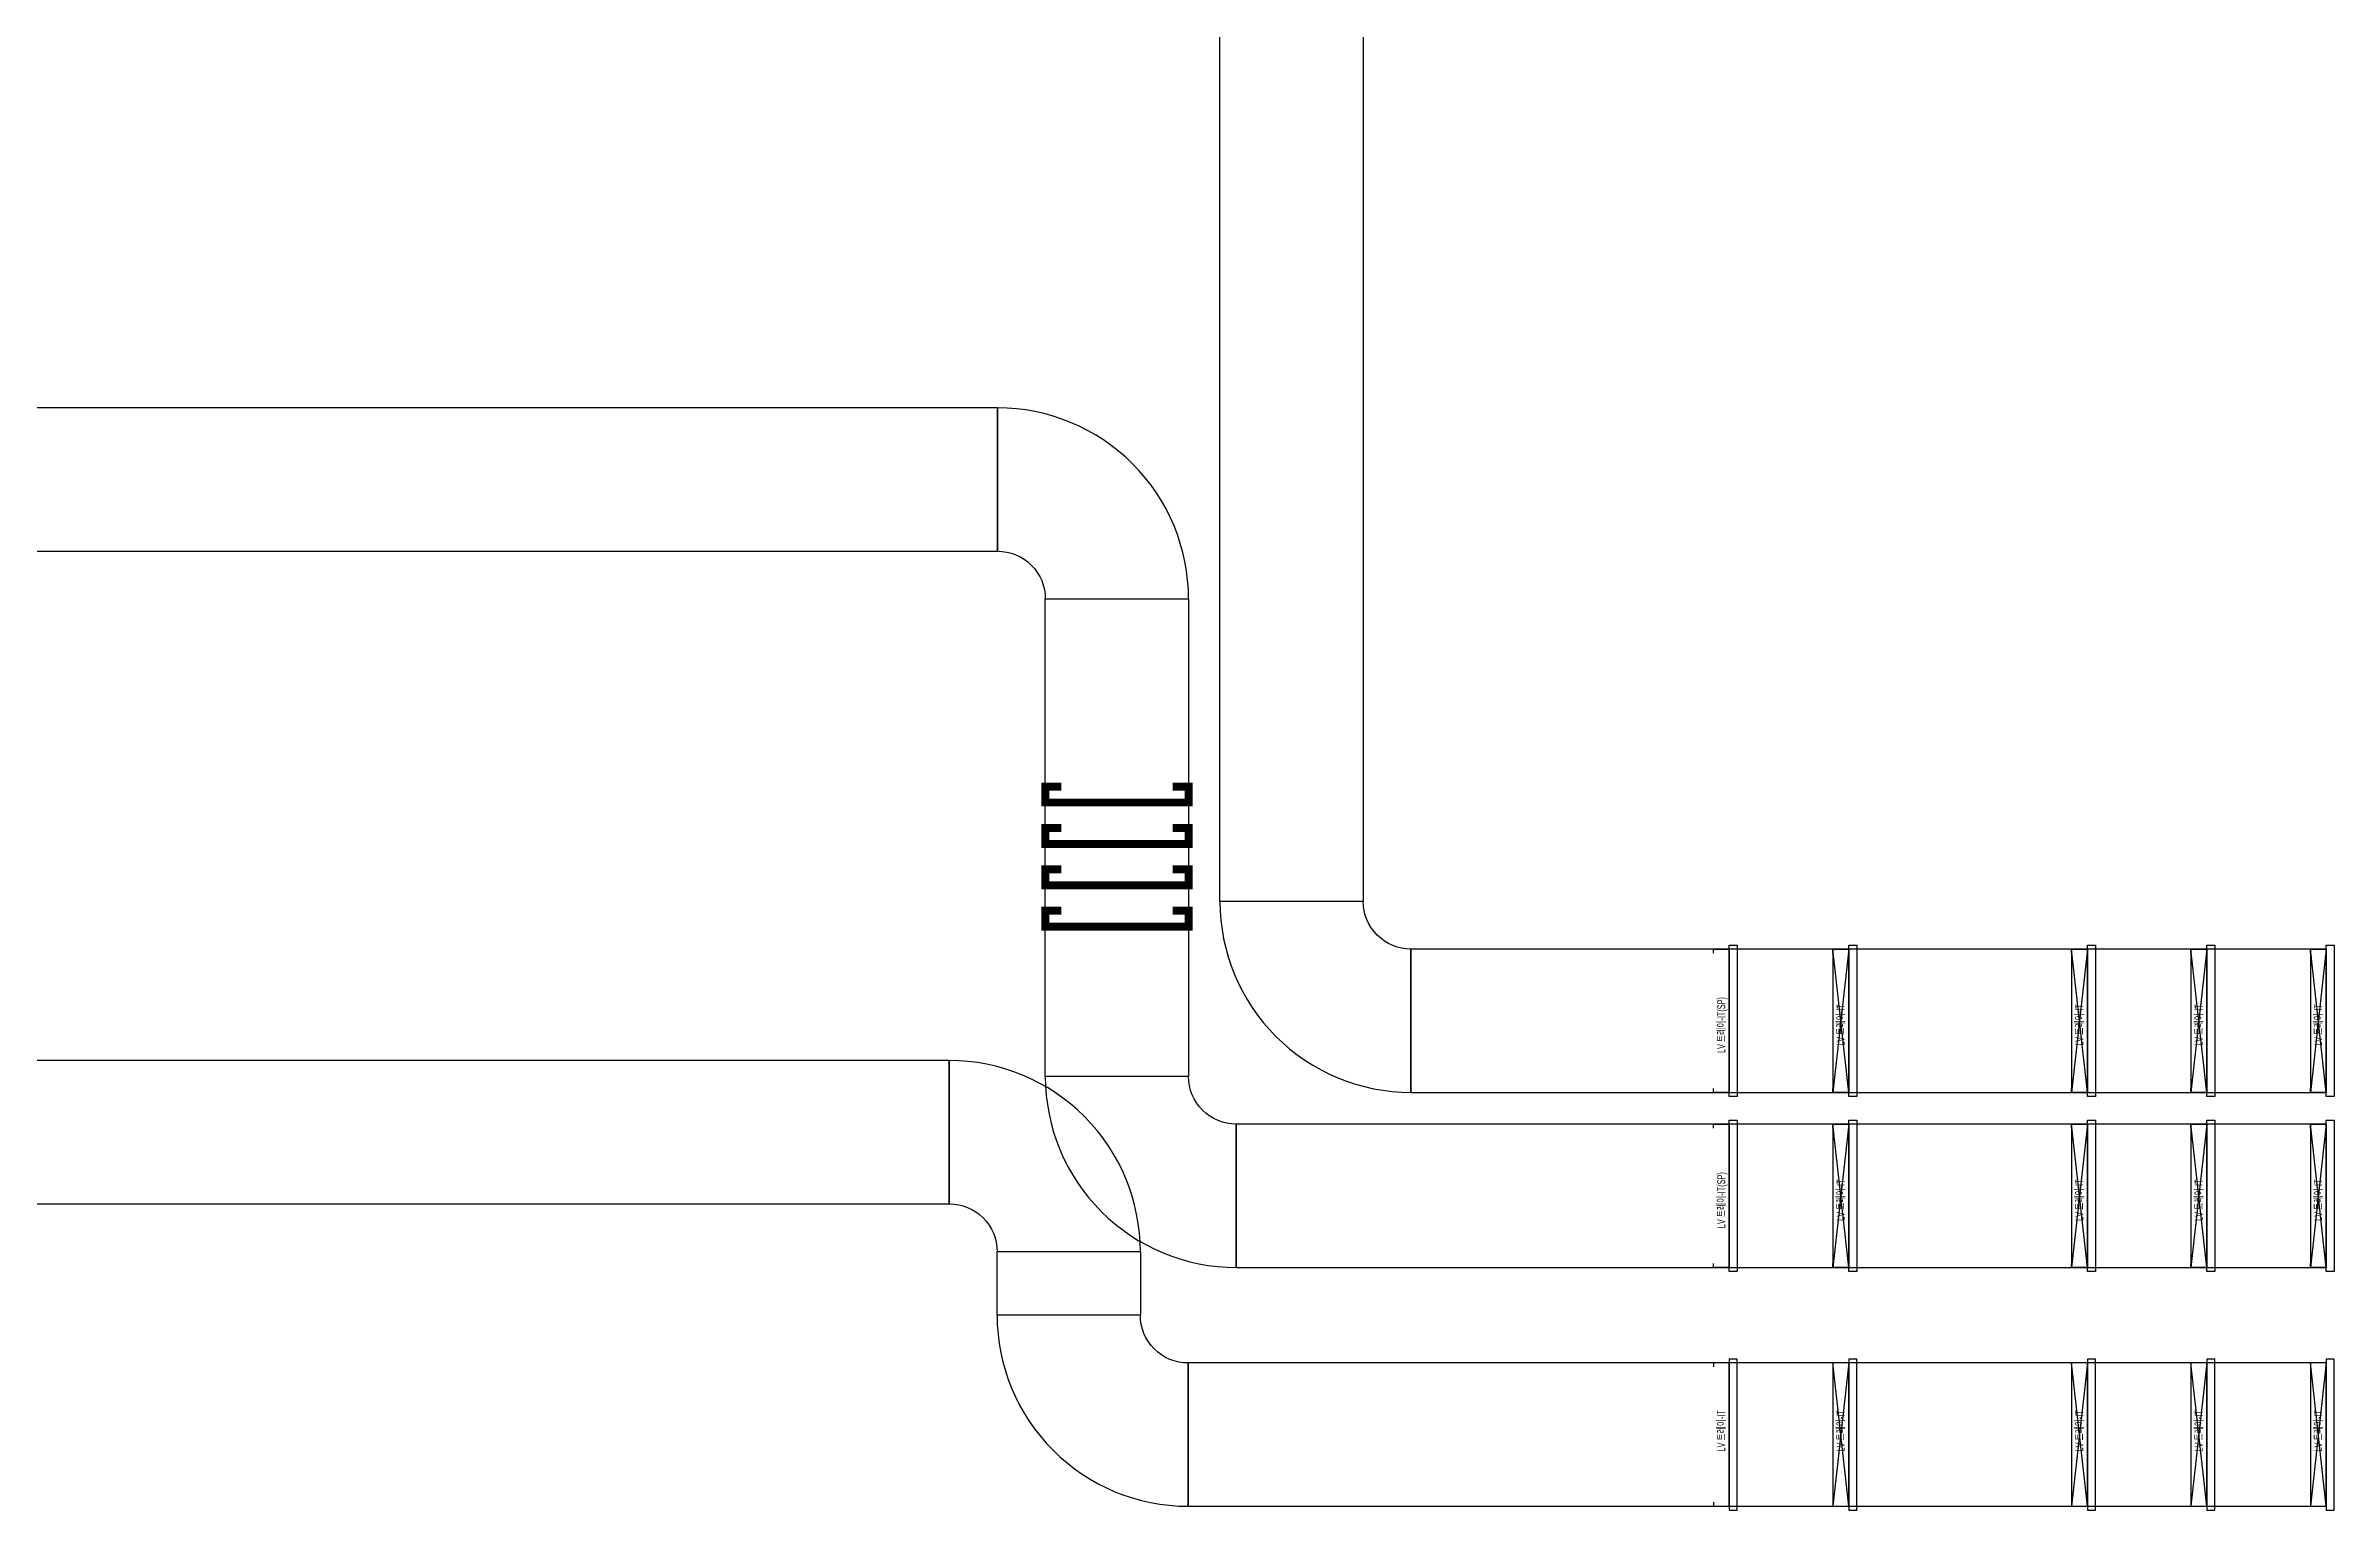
# Model space of a CAD drawing. Header units: millimetres. Extents: x -19577 to 374132, y 182625 to 847314.
# Drawn here: x 336674 to 351050, y 576125 to 585325 of the extents above; entities that cross this region are included whole.
import ezdxf
from ezdxf.enums import TextEntityAlignment as Align

# ---------------------------------------------------------------- set-up
doc = ezdxf.new("R2010")
doc.units = ezdxf.units.MM
doc.header["$LTSCALE"] = 150
doc.layers.add('-----26 Electrical Cable Tray_LV_STSPDU_A', color=181, linetype='Continuous')
doc.layers.add('-----26 Electrical Cable Tray_LV_STSPDU_B', color=41, linetype='Continuous')
doc.styles.add('ELEC', font='Dotum.ttf')

msp = doc.modelspace()

# ---------------------------------------------------------------- linework, layer by layer
at = {"layer": '-----26 Electrical Cable Tray_LV_STSPDU_A', "elevation": 0}
for points in [[(280600, 583050), (280600, 582150), (342653, 582150), (342653, 583050)], [(296800, 583050), (296800, 582150), (342653, 582150), (342653, 583050)], [(310000, 583050), (310000, 582150), (342653, 582150), (342653, 583050)], [(323614, 583050), (323614, 582150), (342653, 582150), (342653, 583050)], [(343853, 578850), (342953, 578850), (342953, 581850), (343853, 581850)], [(343853, 578850), (342953, 578850), (342953, 581850), (343853, 581850)], [(343853, 578850), (342953, 578850), (342953, 581850), (343853, 581850)], [(343853, 578850), (342953, 578850), (342953, 581850), (343853, 581850)], [(343853, 578850), (342953, 578850), (342953, 581850), (343853, 581850)], [(343853, 578850), (342953, 578850), (342953, 581850), (343853, 581850)], [(343853, 578850), (342953, 578850), (342953, 581850), (343853, 581850)], [(343853, 578850), (342953, 578850), (342953, 581850), (343853, 581850)], [(280600, 578950), (280600, 578050), (342350, 578050), (342350, 578950)], [(296800, 578950), (296800, 578050), (342350, 578050), (342350, 578950)], [(310000, 578950), (310000, 578050), (342350, 578050), (342350, 578950)], [(323614, 578950), (323614, 578050), (342350, 578050), (342350, 578950)], [(344153, 578550), (344153, 577650), (349500, 577650), (349500, 578550)], [(344153, 578550), (344153, 577650), (348000, 577650), (348000, 578550)], [(344153, 578550), (344153, 577650), (351000, 577650), (351000, 578550)], [(344153, 578550), (344153, 577650), (348000, 577650), (348000, 578550)], [(344153, 578550), (344153, 577650), (350250, 577650), (350250, 578550)], [(348000, 577650), (348000, 578550), (347900, 578550), (347900, 577650)], [(349500, 577650), (349500, 578550), (349400, 578550), (349400, 577650)], [(350250, 577650), (350250, 578550), (350150, 578550), (350150, 577650)], [(351000, 577650), (351000, 578550), (350900, 578550), (350900, 577650)], [(343550, 577350), (342650, 577350), (342650, 577750), (343550, 577750)], [(343550, 577350), (342650, 577350), (342650, 577750), (343550, 577750)], [(343550, 577350), (342650, 577350), (342650, 577750), (343550, 577750)], [(343550, 577350), (342650, 577350), (342650, 577750), (343550, 577750)], [(343550, 577350), (342650, 577350), (342650, 577750), (343550, 577750)], [(343550, 577350), (342650, 577350), (342650, 577750), (343550, 577750)], [(343550, 577350), (342650, 577350), (342650, 577750), (343550, 577750)], [(343550, 577350), (342650, 577350), (342650, 577750), (343550, 577750)], [(343850, 577050), (343850, 576150), (349500, 576150), (349500, 577050)], [(343850, 577050), (343850, 576150), (348000, 576150), (348000, 577050)], [(343850, 577050), (343850, 576150), (351000, 576150), (351000, 577050)], [(343850, 577050), (343850, 576150), (348000, 576150), (348000, 577050)], [(343850, 577050), (343850, 576150), (350250, 576150), (350250, 577050)], [(348000, 576150), (348000, 577050), (347900, 577050), (347900, 576150)], [(349500, 576150), (349500, 577050), (349400, 577050), (349400, 576150)], [(350250, 576150), (350250, 577050), (350150, 577050), (350150, 576150)], [(351000, 576150), (351000, 577050), (350900, 577050), (350900, 576150)]]:
    msp.add_lwpolyline(points, close=True, dxfattribs=at)
for points in [[(342653, 582150), (342653, 582150, -0.414214), (342953, 581850), (342953, 581850), (343853, 581850, 0.414214), (342653, 583050)], [(342653, 582150), (342653, 582150, -0.414214), (342953, 581850), (342953, 581850), (343853, 581850, 0.414214), (342653, 583050)], [(342653, 582150), (342653, 582150, -0.414214), (342953, 581850), (342953, 581850), (343853, 581850, 0.414214), (342653, 583050)], [(342653, 582150), (342653, 582150, -0.414214), (342953, 581850), (342953, 581850), (343853, 581850, 0.414214), (342653, 583050)], [(342653, 582150), (342653, 582150, -0.414214), (342953, 581850), (342953, 581850), (343853, 581850, 0.414214), (342653, 583050)], [(342653, 582150), (342653, 582150, -0.414214), (342953, 581850), (342953, 581850), (343853, 581850, 0.414214), (342653, 583050)], [(342653, 582150), (342653, 582150, -0.414214), (342953, 581850), (342953, 581850), (343853, 581850, 0.414214), (342653, 583050)], [(342653, 582150), (342653, 582150, -0.414214), (342953, 581850), (342953, 581850), (343853, 581850, 0.414214), (342653, 583050)], [(342350, 578050), (342350, 578050, -0.414214), (342650, 577750), (342650, 577750), (343550, 577750, 0.414214), (342350, 578950)], [(342350, 578050), (342350, 578050, -0.414214), (342650, 577750), (342650, 577750), (343550, 577750, 0.414214), (342350, 578950)], [(342350, 578050), (342350, 578050, -0.414214), (342650, 577750), (342650, 577750), (343550, 577750, 0.414214), (342350, 578950)], [(342350, 578050), (342350, 578050, -0.414214), (342650, 577750), (342650, 577750), (343550, 577750, 0.414214), (342350, 578950)], [(344153, 578550), (344153, 578550, -0.414214), (343853, 578850), (343853, 578850), (342953, 578850, 0.414214), (344153, 577650)], [(344153, 578550), (344153, 578550, -0.414214), (343853, 578850), (343853, 578850), (342953, 578850, 0.414214), (344153, 577650)], [(344153, 578550), (344153, 578550, -0.414214), (343853, 578850), (343853, 578850), (342953, 578850, 0.414214), (344153, 577650)], [(344153, 578550), (344153, 578550, -0.414214), (343853, 578850), (343853, 578850), (342953, 578850, 0.414214), (344153, 577650)], [(343850, 577050), (343850, 577050, -0.414214), (343550, 577350), (343550, 577350), (342650, 577350, 0.414214), (343850, 576150)], [(343850, 577050), (343850, 577050, -0.414214), (343550, 577350), (343550, 577350), (342650, 577350, 0.414214), (343850, 576150)]]:
    msp.add_lwpolyline(points, format="xyb", close=True, dxfattribs=at)
at = {"layer": '-----26 Electrical Cable Tray_LV_STSPDU_A', "ltscale": 7.5, "const_width": 50, "elevation": 0}
for points in [[(343753, 580671), (343853, 580671), (343853, 580571), (342953, 580571), (342953, 580671), (343053, 580671)], [(343753, 580671), (343853, 580671), (343853, 580571), (342953, 580571), (342953, 580671), (343053, 580671)], [(343753, 580411), (343853, 580411), (343853, 580311), (342953, 580311), (342953, 580411), (343053, 580411)], [(343753, 580411), (343853, 580411), (343853, 580311), (342953, 580311), (342953, 580411), (343053, 580411)], [(343753, 580151), (343853, 580151), (343853, 580051), (342953, 580051), (342953, 580151), (343053, 580151)], [(343753, 580151), (343853, 580151), (343853, 580051), (342953, 580051), (342953, 580151), (343053, 580151)], [(343753, 579891), (343853, 579891), (343853, 579791), (342953, 579791), (342953, 579891), (343053, 579891)], [(343753, 579891), (343853, 579891), (343853, 579791), (342953, 579791), (342953, 579891), (343053, 579891)]]:
    msp.add_lwpolyline(points, dxfattribs=at)
at = {"layer": '-----26 Electrical Cable Tray_LV_STSPDU_A', "elevation": 0}
for points in [[(348000, 577650), (347900, 578550)], [(348000, 578550), (347900, 577650)], [(349500, 577650), (349400, 578550)], [(349500, 578550), (349400, 577650)], [(350250, 577650), (350150, 578550)], [(350250, 578550), (350150, 577650)], [(351000, 577650), (350900, 578550)], [(351000, 578550), (350900, 577650)], [(348000, 576150), (347900, 577050)], [(348000, 577050), (347900, 576150)], [(349500, 576150), (349400, 577050)], [(349500, 577050), (349400, 576150)], [(350250, 576150), (350150, 577050)], [(350250, 577050), (350150, 576150)], [(351000, 576150), (350900, 577050)], [(351000, 577050), (350900, 576150)]]:
    msp.add_lwpolyline(points, dxfattribs=at)
at = {"layer": '-----26 Electrical Cable Tray_LV_STSPDU_A'}
msp.add_lwpolyline([(343850, 577050), (343850, 577050, -0.414214), (343550, 577350), (343550, 577350), (342650, 577350, 0.414214), (343850, 576150)], format="xyb", close=True, dxfattribs=at)
msp.add_lwpolyline([(343850, 577050), (343850, 577050, -0.414214), (343550, 577350), (343550, 577350), (342650, 577350, 0.414214), (343850, 576150)], format="xyb", close=True, dxfattribs=at)
at = {"layer": '-----26 Electrical Cable Tray_LV_STSPDU_B', "elevation": 0}
for points in [[(344950, 579950), (344050, 579950), (344050, 594150), (344950, 594150)], [(344950, 579950), (344050, 579950), (344050, 594150), (344950, 594150)], [(344950, 579950), (344050, 579950), (344050, 594150), (344950, 594150)], [(344950, 579950), (344050, 579950), (344050, 594150), (344950, 594150)], [(345250, 579650), (345250, 578750), (349500, 578750), (349500, 579650)], [(345250, 579650), (345250, 578750), (348000, 578750), (348000, 579650)], [(345250, 579650), (345250, 578750), (351000, 578750), (351000, 579650)], [(345250, 579650), (345250, 578750), (350250, 578750), (350250, 579650)], [(348000, 578750), (348000, 579650), (347900, 579650), (347900, 578750)], [(349500, 578750), (349500, 579650), (349400, 579650), (349400, 578750)], [(350250, 578750), (350250, 579650), (350150, 579650), (350150, 578750)], [(351000, 578750), (351000, 579650), (350900, 579650), (350900, 578750)]]:
    msp.add_lwpolyline(points, close=True, dxfattribs=at)
msp.add_lwpolyline([(345250, 579650), (345250, 579650, -0.414214), (344950, 579950), (344950, 579950), (344050, 579950, 0.414214), (345250, 578750)], format="xyb", close=True, dxfattribs=at)
msp.add_lwpolyline([(345250, 579650), (345250, 579650, -0.414214), (344950, 579950), (344950, 579950), (344050, 579950, 0.414214), (345250, 578750)], format="xyb", close=True, dxfattribs=at)
msp.add_lwpolyline([(345250, 579650), (345250, 579650, -0.414214), (344950, 579950), (344950, 579950), (344050, 579950, 0.414214), (345250, 578750)], format="xyb", close=True, dxfattribs=at)
msp.add_lwpolyline([(345250, 579650), (345250, 579650, -0.414214), (344950, 579950), (344950, 579950), (344050, 579950, 0.414214), (345250, 578750)], format="xyb", close=True, dxfattribs=at)
msp.add_lwpolyline([(345250, 579650), (345250, 579650, -0.414214), (344950, 579950), (344950, 579950), (344050, 579950, 0.414214), (345250, 578750)], format="xyb", close=True, dxfattribs=at)
msp.add_lwpolyline([(345250, 579650), (345250, 579650, -0.414214), (344950, 579950), (344950, 579950), (344050, 579950, 0.414214), (345250, 578750)], format="xyb", close=True, dxfattribs=at)
msp.add_lwpolyline([(345250, 579650), (345250, 579650, -0.414214), (344950, 579950), (344950, 579950), (344050, 579950, 0.414214), (345250, 578750)], format="xyb", close=True, dxfattribs=at)
msp.add_lwpolyline([(345250, 579650), (345250, 579650, -0.414214), (344950, 579950), (344950, 579950), (344050, 579950, 0.414214), (345250, 578750)], format="xyb", close=True, dxfattribs=at)
for points in [[(348000, 578750), (347900, 579650)], [(348000, 579650), (347900, 578750)], [(349500, 578750), (349400, 579650)], [(349500, 579650), (349400, 578750)], [(350250, 578750), (350150, 579650)], [(350250, 579650), (350150, 578750)], [(351000, 578750), (350900, 579650)], [(351000, 579650), (350900, 578750)]]:
    msp.add_lwpolyline(points, dxfattribs=at)
at = {"color": 0, "elevation": 0}
for points in [[(347150, 579625), (347150, 579650), (347250, 579650), (347250, 578750), (347150, 578750), (347150, 578775)], [(347250, 579675), (347300, 579675), (347300, 578725), (347250, 578725), (347250, 579675)], [(347900, 579625), (347900, 579650), (348000, 579650), (348000, 578750), (347900, 578750), (347900, 578775)], [(348000, 579675), (348050, 579675), (348050, 578725), (348000, 578725), (348000, 579675)], [(349400, 579625), (349400, 579650), (349500, 579650), (349500, 578750), (349400, 578750), (349400, 578775)], [(349500, 579675), (349550, 579675), (349550, 578725), (349500, 578725), (349500, 579675)], [(350150, 579625), (350150, 579650), (350250, 579650), (350250, 578750), (350150, 578750), (350150, 578775)], [(350250, 579675), (350300, 579675), (350300, 578725), (350250, 578725), (350250, 579675)], [(350900, 579625), (350900, 579650), (351000, 579650), (351000, 578750), (350900, 578750), (350900, 578775)], [(351000, 579675), (351050, 579675), (351050, 578725), (351000, 578725), (351000, 579675)], [(347150, 578525), (347150, 578550), (347250, 578550), (347250, 577650), (347150, 577650), (347150, 577675)], [(347250, 578575), (347300, 578575), (347300, 577625), (347250, 577625), (347250, 578575)], [(347900, 578525), (347900, 578550), (348000, 578550), (348000, 577650), (347900, 577650), (347900, 577675)], [(348000, 578575), (348050, 578575), (348050, 577625), (348000, 577625), (348000, 578575)], [(349400, 578525), (349400, 578550), (349500, 578550), (349500, 577650), (349400, 577650), (349400, 577675)], [(349500, 578575), (349550, 578575), (349550, 577625), (349500, 577625), (349500, 578575)], [(350150, 578525), (350150, 578550), (350250, 578550), (350250, 577650), (350150, 577650), (350150, 577675)], [(350250, 578575), (350300, 578575), (350300, 577625), (350250, 577625), (350250, 578575)], [(350900, 578525), (350900, 578550), (351000, 578550), (351000, 577650), (350900, 577650), (350900, 577675)], [(351000, 578575), (351050, 578575), (351050, 577625), (351000, 577625), (351000, 578575)], [(347250, 576125), (347300, 576125), (347300, 577075), (347250, 577075), (347250, 576125)], [(348000, 576125), (348050, 576125), (348050, 577075), (348000, 577075), (348000, 576125)], [(349500, 576125), (349550, 576125), (349550, 577075), (349500, 577075), (349500, 576125)], [(350250, 576125), (350300, 576125), (350300, 577075), (350250, 577075), (350250, 576125)], [(351000, 576125), (351050, 576125), (351050, 577075), (351000, 577075), (351000, 576125)], [(347150, 576175), (347150, 576150), (347250, 576150), (347250, 577050), (347150, 577050), (347150, 577025)], [(347900, 576175), (347900, 576150), (348000, 576150), (348000, 577050), (347900, 577050), (347900, 577025)], [(349400, 576175), (349400, 576150), (349500, 576150), (349500, 577050), (349400, 577050), (349400, 577025)], [(350150, 576175), (350150, 576150), (350250, 576150), (350250, 577050), (350150, 577050), (350150, 577025)], [(350900, 576175), (350900, 576150), (351000, 576150), (351000, 577050), (350900, 577050), (350900, 577025)]]:
    msp.add_lwpolyline(points, dxfattribs=at)

# ---------------------------------------------------------------- texts
at = {"color": 0, "style": 'ELEC', "width": 0.7}
for s, p in [('LV 트레이-IT(SP)', (347199, 579173)), ('LV 트레이-IT', (347949, 579173)), ('LV 트레이-IT', (349449, 579173)), ('LV 트레이-IT', (350199, 579173)), ('LV 트레이-IT', (350949, 579173)), ('LV 트레이-IT(SP)', (347199, 578073)), ('LV 트레이-IT', (347949, 578073)), ('LV 트레이-IT', (349449, 578073)), ('LV 트레이-IT', (350199, 578073)), ('LV 트레이-IT', (350949, 578073)), ('LV 트레이-IT', (347199, 576624)), ('LV 트레이-IT', (347949, 576624)), ('LV 트레이-IT', (349449, 576624)), ('LV 트레이-IT', (350199, 576624)), ('LV 트레이-IT', (350949, 576624))]:
    msp.add_text(s, height=50, rotation=90, dxfattribs=at).set_placement(p, align=Align.MIDDLE_CENTER)

doc.saveas('drawing.dxf')
